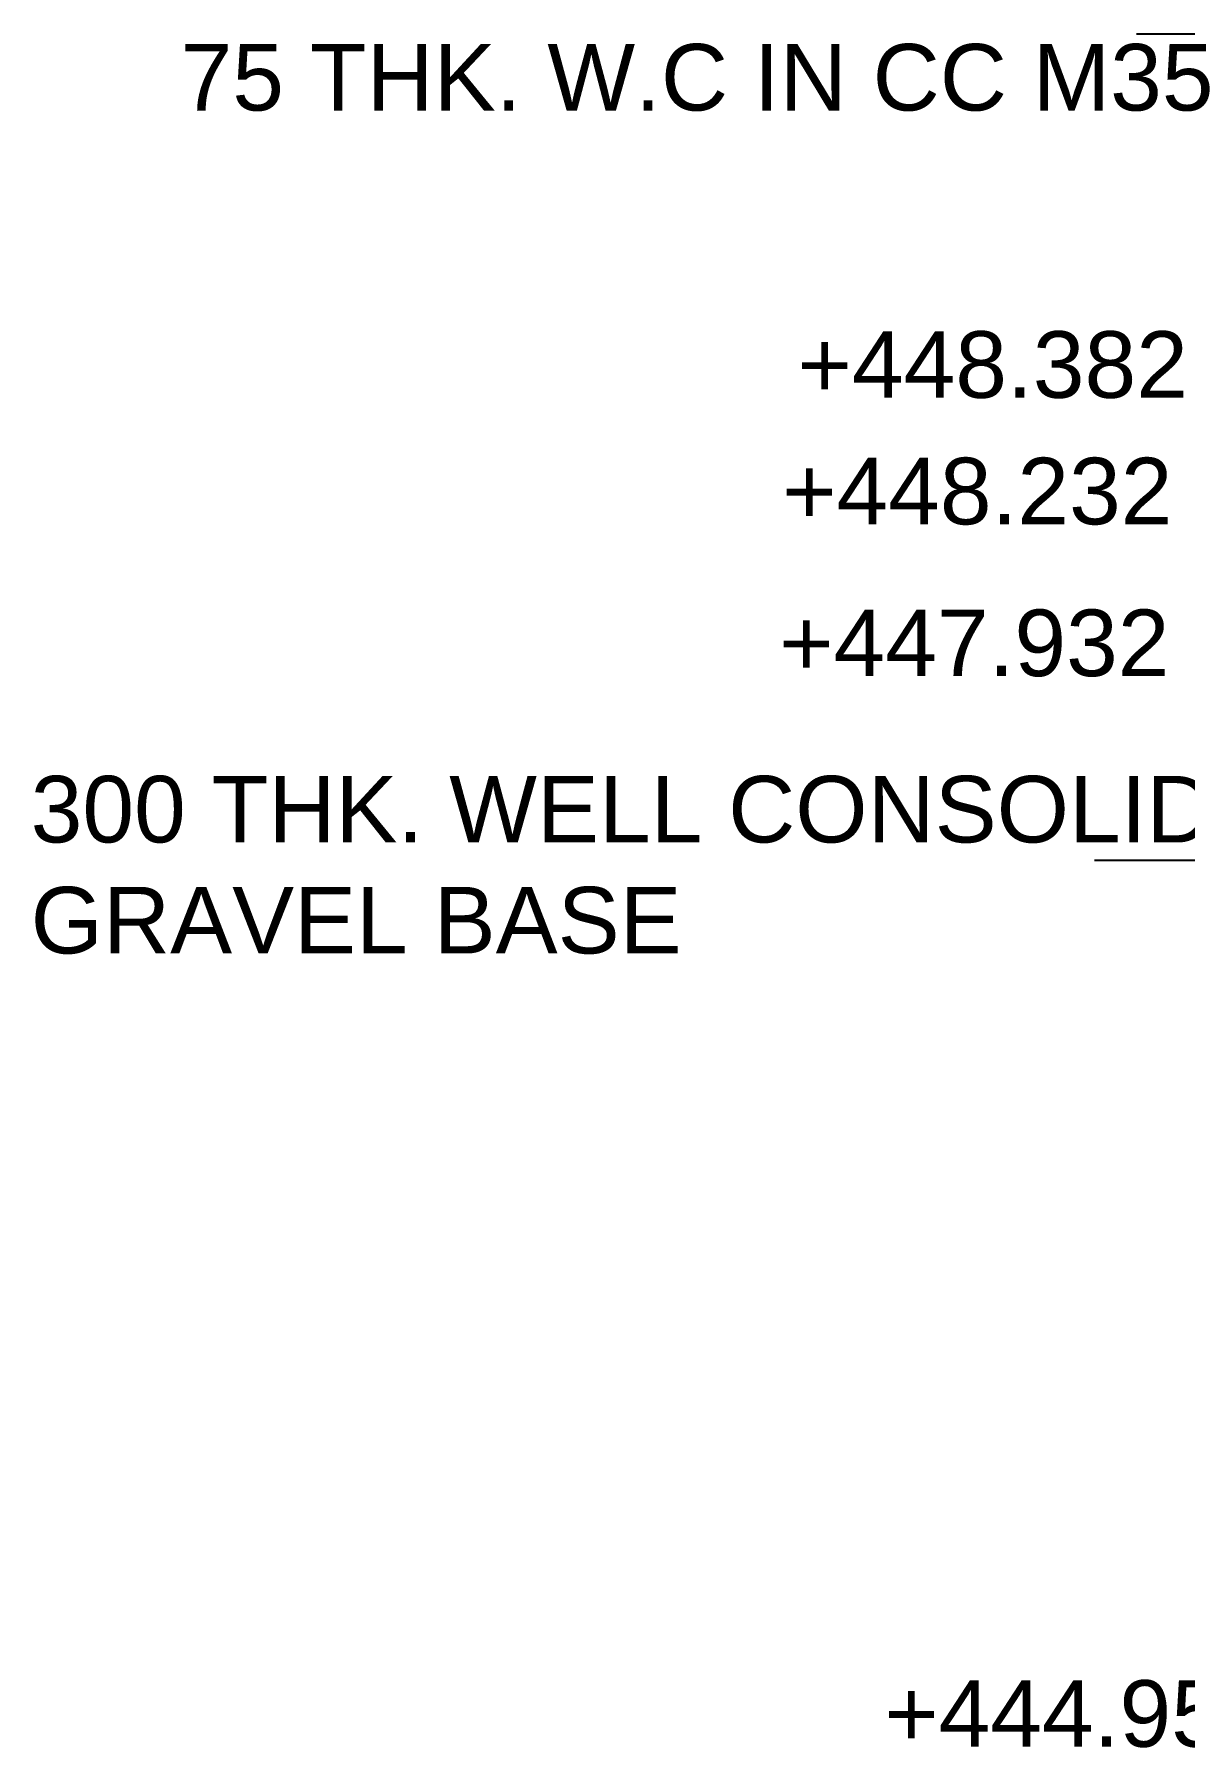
# Model space of a CAD drawing. Header units: inches. Extents: x 0 to 11487, y 0 to 10656.
# Drawn here: x 372.06 to 376.58, y 292.57 to 299.29 of the extents above; entities that cross this region are included whole.
import ezdxf

# ---------------------------------------------------------------- set-up
doc = ezdxf.new("R2010")
doc.units = ezdxf.units.IN
doc.header["$MEASUREMENT"] = 0
doc.layers.add('DIMENSION', color=255, linetype='Continuous')
doc.layers.add('TEXT', color=255, linetype='Continuous')
doc.styles.get("Standard").update_dxf_attribs({"font": 'arial.ttf'})

msp = doc.modelspace()

# ---------------------------------------------------------------- linework, layer by layer
at = {"layer": 'DIMENSION', "ltscale": 0.02}
for points in [[(376.97901, 298.36857), (376.97901, 299.29462), (376.38891, 299.29462)], [(377.55448, 296.57553), (377.55448, 296.0522), (376.22397, 296.0522)]]:
    msp.add_lwpolyline(points, dxfattribs=at)

# ---------------------------------------------------------------- texts
at = {"layer": 'TEXT'}
msp.add_text('75 THK. W.C IN CC M35', height=0.2613116, dxfattribs=at).set_placement((372.63583, 298.99527))
at = {"layer": 'TEXT', "attachment_point": 1}
for s, insert, char_height, width in [('+448.382', (375.05877, 298.12919), 0.261312, 1.5207517), ('+448.232', (374.99821, 297.63268), 0.261312, 1.5207517), ('+447.932', (374.9865, 297.03699), 0.261312, 1.5207517), ('300 THK. WELL CONSOLIDATE GRAVEL BASE', (372.0473, 296.38427), 0.2613116, 5.4843989), ('+444.957', (375.39915, 292.83536), 0.261312, 1.5207517)]:
    msp.add_mtext(s, dxfattribs=dict(at, insert=insert, char_height=char_height, width=width))

doc.saveas('drawing.dxf')
